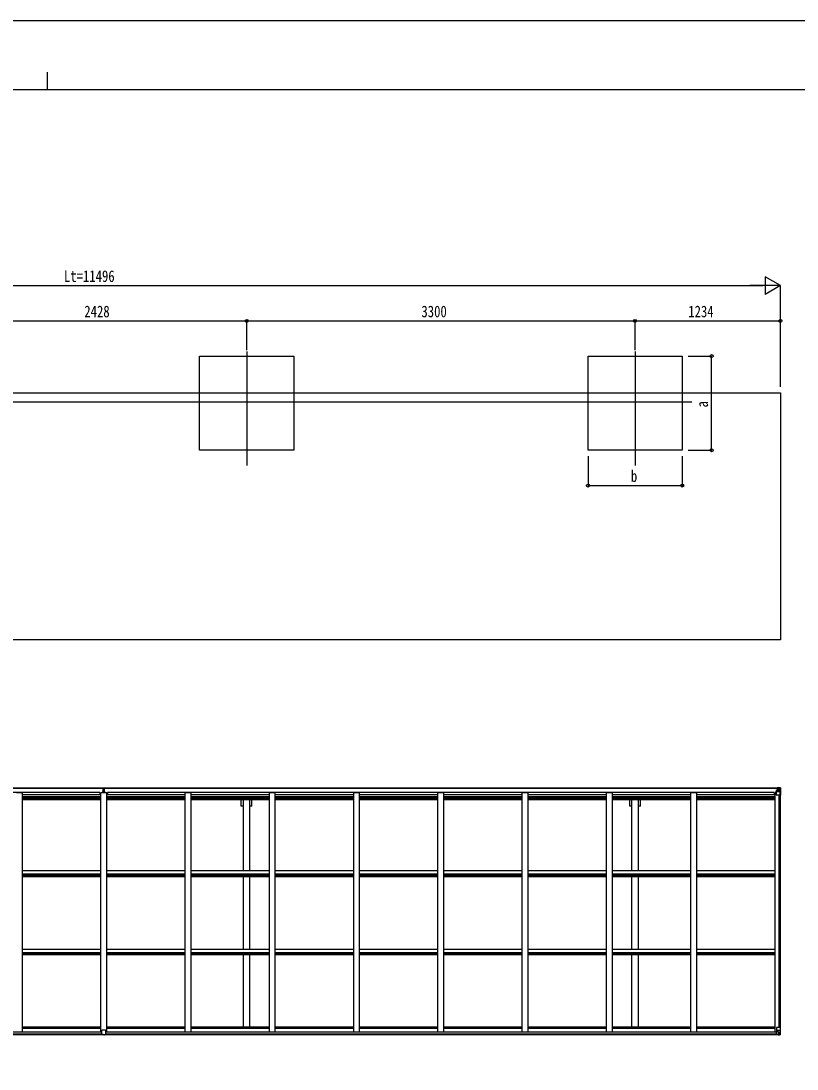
# Model space of a CAD drawing. Units: millimetres, scale not verified. Extents: x -12615 to 12615, y -8910 to 8910.
# Drawn here: x -237 to 6356, y 0 to 8910 of the extents above; entities that cross this region are included whole.
import ezdxf
from ezdxf.enums import TextEntityAlignment as Align

# ---------------------------------------------------------------- set-up
doc = ezdxf.new("R2010")
doc.units = ezdxf.units.MM
doc.header["$LTSCALE"] = 30
for name, color, linetype in [('0-3_YKK_12', 2, 'Continuous'), ('0-4_YKK_13', 4, 'Continuous'), ('0-5_YKK_A1', 4, 'Continuous'), ('0-6_YKK_D', 6, 'Continuous'), ('0-7_YKK_ZWAK', 7, 'Continuous')]:
    doc.layers.add(name, color=color, linetype=linetype)
doc.styles.add('ＭＳ ゴシック', font='')
doc.styles.get('ＭＳ ゴシック').set_extended_font_data('MS Gothic')

msp = doc.modelspace()

# ---------------------------------------------------------------- linework, layer by layer
at = {"layer": '0-3_YKK_12'}
for p, q in [((1680.23, 6100.43), (1680.23, 5130.26)), ((4980.23, 6100.43), (4980.23, 5130.26)), ((-4535.73, 5671.14), (5461.37, 5671.14))]:
    msp.add_line(p, q, dxfattribs=at)
at = {"layer": '0-4_YKK_13'}
for p, q in [((456.98, 2359.03), (463.98, 2359.09)), ((456.98, 2357.65), (463.98, 2357.59)), ((456.98, 2346.92), (456.98, 2357.15)), ((458.98, 2390.09), (463.83, 2390.39)), ((458.98, 2387.09), (458.98, 2390.09)), ((463.98, 2387.4), (458.98, 2387.09)), ((458.98, 2385.59), (458.98, 2387.09)), ((459.98, 2384.59), (463.98, 2384.59)), ((459.98, 2382.76), (459.98, 2384.59)), ((459.98, 2382.76), (463.98, 2382.69)), ((459.98, 2379.16), (459.98, 2382.76)), ((459.98, 2379.16), (463.98, 2379.1)), ((459.98, 2370.93), (459.98, 2379.16)), ((459.98, 2370.93), (463.98, 2370.89)), ((459.98, 2359.06), (459.98, 2370.93)), ((463.83, 2390.39), (465.48, 2390.49)), ((465.48, 2387.49), (463.98, 2387.39)), ((463.98, 2384.59), (463.98, 2387.39)), ((463.98, 2384.59), (463.98, 2373.88)), ((463.98, 2373.88), (466.98, 2373.88)), ((463.98, 2366.81), (463.98, 2373.88)), ((463.98, 2366.81), (466.98, 2366.81)), ((463.98, 2357.16), (463.98, 2366.81)), ((463.98, 2357.16), (466.98, 2357.16)), ((463.98, 2350.09), (463.98, 2357.16)), ((463.98, 2350.09), (466.98, 2350.09)), ((463.98, 2350.09), (463.98, 2346.92)), ((465.48, 2390.49), (465.48, 2387.49)), ((471.98, 2387.09), (465.48, 2387.49)), ((466.98, 2384.59), (470.98, 2384.59)), ((466.98, 2384.59), (466.98, 2373.88)), ((466.98, 2382.69), (470.98, 2382.69)), ((466.98, 2366.81), (466.98, 2373.88)), ((466.98, 2357.16), (466.98, 2366.81)), ((473.98, 2358.53), (466.98, 2358.59)), ((466.98, 2350.09), (466.98, 2357.16)), ((466.98, 2350.09), (466.98, 2346.92)), ((470.98, 2382.69), (470.98, 2384.59)), ((470.98, 2359.06), (470.98, 2370.89)), ((471.98, 2385.59), (471.98, 2387.09)), ((473.98, 2357.65), (473.98, 2358.53)), ((473.98, 2346.92), (473.98, 2357.15)), ((6161.73, 2348.17), (6182.23, 2348.17)), ((6176.23, 2386.79), (6176.23, 2387.8)), ((6177.23, 2386.79), (6176.23, 2386.79)), ((6176.23, 2386.79), (6176.23, 2385.22)), ((6176.23, 2385.11), (6176.23, 2385.22)), ((6177.23, 2387.8), (6177.23, 2386.79)), ((6182.23, 2386.79), (6177.23, 2386.79)), ((6177.73, 2363.96), (6178.73, 2363.97)), ((6177.73, 2348.17), (6177.73, 2363.96)), ((6178.73, 2362.23), (6177.73, 2362.24)), ((6177.73, 2352.09), (6182.23, 2352.09)), ((6182.78, 2364), (6178.73, 2363.97)), ((6182.43, 2390.29), (6180.74, 2389.86)), ((6182.23, 2385.18), (6182.23, 2386.79)), ((6182.23, 2385.18), (6192.23, 2385.09)), ((6182.23, 2330.09), (6182.23, 2363.19)), ((6206.23, 2355.76), (6182.23, 2355.76)), ((6182.43, 2390.29), (6182.73, 2390.29)), ((6182.73, 2390.29), (6182.73, 2389.86)), ((6193.41, 2365.73), (6183.06, 2364.08)), ((6183.06, 2363.45), (6193.41, 2365.1)), ((6183.06, 2364.08), (6183.06, 2363.45)), ((6213.39, 2329.09), (6183.23, 2329.09)), ((6184.23, 2387.05), (6192.23, 2387.05)), ((6184.23, 2387.02), (6192.23, 2387.02)), ((6187.73, 2392.49), (6194.23, 2392.09)), ((6187.73, 2391.6), (6187.73, 2392.49)), ((6194.23, 2391.21), (6187.73, 2391.6)), ((6187.73, 2391.09), (6187.73, 2391.6)), ((6187.73, 2391.09), (6187.73, 2390.68)), ((6187.73, 2390.68), (6192.73, 2390.59)), ((6187.73, 2390.68), (6187.73, 2389.86)), ((6188.73, 2364.99), (6188.73, 2384.96)), ((6192.62, 2384.72), (6188.73, 2384.72)), ((6188.73, 2381.09), (6192.73, 2381.09)), ((6188.73, 2372.89), (6192.73, 2372.89)), ((6192.23, 2387.05), (6192.23, 2385.09)), ((6192.23, 2386.02), (6192.73, 2386.02)), ((6192.24, 2385.09), (6192.23, 2385.09)), ((6192.24, 2384.93), (6192.24, 2385.09)), ((6192.73, 2386.38), (6194.23, 2386.38)), ((6192.73, 2382.85), (6194.23, 2382.85)), ((6192.73, 2369.29), (6194.23, 2369.29)), ((6193.41, 2365.1), (6193.41, 2365.73)), ((6194.23, 2365.99), (6194.23, 2392.09)), ((6194.23, 2391.98), (6206.23, 2391.19)), ((6195.23, 2382.85), (6194.23, 2382.85)), ((6206.23, 2382.85), (6194.23, 2382.85)), ((6206.23, 2369.29), (6194.23, 2369.29)), ((6200.75, 2375.65), (6200.75, 2374.69)), ((6208.56, 2382.79), (6206.23, 2382.85)), ((6206.23, 2369.29), (6208.56, 2369.32)), ((6206.23, 2369.29), (6206.23, 2369.29)), ((6212.84, 2355.97), (6206.23, 2355.76)), ((6206.32, 2391.19), (6214.25, 2390.71)), ((6208.56, 2369.32), (6208.56, 2382.79)), ((6212.84, 2355.97), (6208.7, 2368.06)), ((6209.42, 2386.3), (6212.15, 2389.97)), ((6213.39, 2389.74), (6213.39, 2389.68)), ((6213.39, 2329.09), (6213.39, 2389.68)), ((6215.29, 2390.8), (6215.29, 2390.8)), ((6215.29, 2390.76), (6215.29, 2390.8)), ((6216.23, 2389.8), (6216.23, 2389.76)), ((449.73, 295.75), (449.73, 328.07)), ((449.73, 295.75), (449.73, 295.72)), ((481.73, 329.07), (450.73, 329.07)), ((459.73, 294.98), (450.73, 295.04)), ((472.73, 294.98), (481.73, 295.04)), ((482.73, 295.75), (482.73, 328.07)), ((482.73, 295.75), (482.73, 295.72)), ((6177.42, 316.86), (6177.42, 296.7)), ((6187.42, 317.8), (6178.42, 317.77)), ((6178.42, 295.99), (6187.42, 295.93)), ((6181.92, 353.01), (6181.92, 319.92)), ((6205.92, 327.35), (6181.92, 327.35)), ((6182.75, 319.66), (6193.09, 318)), ((6182.75, 319.02), (6182.75, 319.66)), ((6190.4, 317.8), (6182.75, 319.02)), ((6215.92, 354.01), (6182.92, 354.01)), ((6193.92, 317.8), (6187.42, 317.8)), ((6187.42, 290.62), (6187.42, 296.56)), ((6193.09, 318), (6193.09, 317.8)), ((6193.92, 317.8), (6193.92, 291.01)), ((6193.92, 313.81), (6205.92, 313.81)), ((6205.92, 300.26), (6193.92, 300.26)), ((6193.92, 291.13), (6205.92, 291.91)), ((6201.4, 307.45), (6201.4, 308.41)), ((6212.53, 327.13), (6205.92, 327.35)), ((6205.92, 313.82), (6205.92, 313.81)), ((6205.92, 313.82), (6208.25, 313.78)), ((6208.25, 300.31), (6205.92, 300.25)), ((6206.01, 291.92), (6213.93, 292.39)), ((6208.25, 313.78), (6208.25, 300.31)), ((6212.53, 327.13), (6208.39, 315.05)), ((6209.11, 296.8), (6211.84, 293.14)), ((6213.07, 293.36), (6213.08, 293.43)), ((6213.08, 354.01), (6213.08, 293.43)), ((6214.98, 292.35), (6214.98, 292.3)), ((6215.92, 293.3), (6215.92, 354.01))]:
    msp.add_line(p, q, dxfattribs=at)
for points in [[(463.98, 2358.59), (456.98, 2358.53), (456.98, 2359.03)], [(463.98, 2357.09), (456.98, 2357.15), (456.98, 2357.65), (456.98, 2358.53)], [(465.48, 2390.49), (471.98, 2390.09), (471.98, 2387.09)], [(466.98, 2379.1), (470.98, 2379.1), (470.98, 2382.69)], [(466.98, 2370.89), (470.98, 2370.89), (470.98, 2379.1)], [(466.98, 2359.09), (473.98, 2359.03), (473.98, 2358.53)], [(466.98, 2357.59), (473.98, 2357.65), (473.98, 2357.15), (466.98, 2357.09)], [(6182.23, 2385.18), (6182.23, 2385.17), (6176.23, 2385.22)], [(6177.23, 2385.06), (6192.23, 2384.93), (6192.24, 2384.93)], [(6178.73, 2363.97), (6178.73, 2362.23), (6182.23, 2362.22)], [(6192.23, 2386.02), (6184.23, 2386.02), (6184.23, 2387.8)], [(6187.73, 2391.09), (6192.73, 2391.09), (6192.73, 2365.63)], [(6215.29, 2390.8), (6206.23, 2391.36), (6194.23, 2392.09)], [(6199.79, 2377.57), (6198.83, 2377.57), (6198.83, 2376.61), (6199.79, 2376.61)], [(6201.71, 2378.53), (6201.71, 2379.49), (6200.75, 2379.49), (6200.75, 2378.53)], [(6200.75, 2374.69), (6201.71, 2374.69), (6201.71, 2375.65)], [(6202.67, 2376.61), (6203.63, 2376.61), (6203.63, 2377.57), (6202.67, 2377.57)], [(6216.23, 2389.76), (6216.23, 2329.09), (6213.39, 2329.09)], [(466.23, 289.56), (459.73, 289.95), (459.73, 294.98)], [(466.23, 289.56), (472.73, 289.95), (472.73, 294.98)], [(6177.42, 296.7), (6177.43, 296.6), (6187.42, 296.56)], [(6214.98, 292.3), (6205.92, 291.75), (6187.42, 290.62)], [(6199.48, 306.49), (6198.52, 306.49), (6198.52, 305.53), (6199.48, 305.53)], [(6201.4, 308.41), (6200.44, 308.41), (6200.44, 307.45)], [(6200.44, 304.57), (6200.44, 303.61), (6201.4, 303.61), (6201.4, 304.57)], [(6202.36, 305.53), (6203.32, 305.53), (6203.32, 306.49), (6202.36, 306.49)]]:
    msp.add_lwpolyline(points, dxfattribs=at)
for centre in [(6201.23, 2377.09), (6200.92, 306.01)]:
    msp.add_circle(centre, 5.3, dxfattribs=at)
for centre, radius, start, end in [((459.98, 2385.59), 1, 180, 270), ((470.98, 2385.59), 1, 270, 0), ((6177.09, 2392.75), 7.69, 263.56574, 271.03001), ((6183.17, 2363.15), 0.937, 96.73234, 177.67791), ((6183.17, 2362.52), 0.937, 96.73234, 177.67791), ((6183.23, 2330.09), 1, 180, 270), ((6192.23, 2387.55), 0.5, 270.00309, 0.00198), ((6192.23, 2387.52), 0.5, 269.99891, 359.99891), ((6192.23, 2384.59), 0.5, 359.95536, 89.47105), ((6192.22, 2384.42), 0.513, 358.95293, 88.11972), ((6193.3, 2366.67), 0.937, 276.73234, 357.67791), ((6193.3, 2366.03), 0.937, 276.73234, 357.67791), ((6199.79, 2378.53), 0.96, 270, 0), ((6199.79, 2375.65), 0.96, 0, 90), ((6202.67, 2378.53), 0.96, 180, 270), ((6202.67, 2375.65), 0.96, 90, 180), ((6212.11, 2389.8), 1.28, 357.54105, 48.82169), ((6214.08, 2403.41), 12.7, 264.89689, 270.75534), ((6215.23, 2389.8), 0.999, 0.04917, 86.5576), ((6215.23, 2389.8), 1, 359.99921, 86.49983), ((6215.23, 2389.76), 0.999, 0.04917, 86.5576), ((450.73, 328.07), 1, 90, 180), ((481.73, 328.07), 1, 0, 90), ((6182.92, 353.01), 1, 90, 180), ((6182.86, 320.59), 0.937, 182.32209, 263.26766), ((6182.86, 319.95), 0.937, 182.32209, 263.26766), ((6192.98, 317.07), 0.937, 50.93398, 83.26766), ((6199.48, 307.45), 0.96, 270, 0), ((6199.48, 304.57), 0.96, 0, 90), ((6202.36, 307.45), 0.96, 180, 270), ((6202.36, 304.57), 0.96, 90, 180), ((6211.79, 293.31), 1.28, 311.17831, 2.45895), ((6213.77, 279.7), 12.7, 89.24466, 95.10311), ((6214.92, 293.34), 0.999, 273.4424, 359.95083), ((6214.92, 293.31), 0.999, 273.4424, 359.95083), ((6214.92, 293.3), 1, 273.50017, 0.00079)]:
    msp.add_arc(centre, radius, start, end, dxfattribs=at)
for centre, major_axis, ratio, start_param, end_param in [((464.01, 2387.4), (0.18, -2.99), 0.008711, 3.1415927, 4.7113235), ((292.11, 2376.88), (171.87, 10.52), 0.017422, 6.2821194, 6.2831848), ((6287.98, 2382.85), (-81.75, 0), 0.061163, 6.2824128, 6.2831853), ((6211.44, 2382.71), (-0.03, 5), 0.573921, 0.7672717, 1.551125), ((6209.97, 2369.34), (0, 3), 0.468246, 1.5772882, 2.0127935), ((6213.1, 2387.78), (0.02, 3), 0.466854, 0.125683, 0.7596956), ((6212.12, 2358.32), (-0.85, 2.32), 0.403757, 3.0087805, 3.9744392), ((6213.29, 2390.88), (-2, 0.12), 0.060933, 2.0712557, 3.1453404), ((6014.29, 2403.11), (-201, 12.36), 0.060933, 3.1453404, 3.145839), ((450.73, 295.75), (1, -0.012), 0.707053, 3.2044821, 4.7211143), ((481.73, 295.75), (-1, -0.012), 0.707053, 1.562071, 3.0787032), ((6178.42, 316.86), (-1, -0.021), 0.906239, 4.6936843, 6.2644806), ((6178.42, 296.7), (-1, 0.012), 0.707053, 0.1587743, 1.5795216), ((6287.67, 300.26), (-81.75, 0), 0.061163, 0, 0.0007725), ((6211.12, 300.39), (-0.03, -5), 0.573921, 4.7320603, 5.5159136), ((6209.66, 313.76), (0, -3), 0.468246, 4.2703918, 4.7058971), ((6212.79, 295.32), (0.02, -3), 0.466854, 5.5234897, 6.1575023), ((6211.81, 324.78), (-0.85, -2.32), 0.403757, 2.3087461, 3.2744049), ((6212.98, 292.22), (-2, -0.12), 0.060933, 3.1378449, 4.2119296), ((6013.98, 279.99), (-201, -12.36), 0.060933, 3.1373463, 3.1378449)]:
    msp.add_ellipse(centre, major_axis=major_axis, ratio=ratio, start_param=start_param, end_param=end_param, dxfattribs=at)
at = {"layer": '0-5_YKK_A1'}
for p, q in [((-5281.77, 5748.94), (6214.23, 5748.94)), ((6214.23, 5748.94), (6214.23, 3649.94)), ((6214.23, 3649.94), (-5281.77, 3649.94)), ((-5260.27, 2389.86), (458.98, 2389.86)), ((-5260.25, 2387.8), (458.98, 2387.8)), ((433.73, 2349.59), (-5229.27, 2349.59)), ((-224.77, 2346.92), (-274.77, 2346.92)), ((-224.77, 317.66), (-224.77, 2346.92)), ((-224.77, 2334.52), (441.23, 2334.52)), ((-224.77, 2318.08), (441.23, 2318.08)), ((433.73, 2349.59), (433.73, 2334.52)), ((441.23, 317.66), (441.23, 2346.92)), ((491.23, 2346.92), (441.23, 2346.92)), ((471.98, 2389.86), (6192.73, 2389.86)), ((471.98, 2387.8), (6192.73, 2387.8)), ((491.23, 317.66), (491.23, 2346.92)), ((491.24, 2334.52), (1157.23, 2334.52)), ((491.24, 2318.08), (1157.23, 2318.08)), ((6161.73, 2349.59), (498.73, 2349.59)), ((498.73, 2349.59), (498.73, 2334.52)), ((1157.23, 317.66), (1157.23, 2346.92)), ((1207.23, 2346.92), (1157.23, 2346.92)), ((1207.23, 317.66), (1207.23, 2346.92)), ((1207.23, 2334.52), (1873.23, 2334.52)), ((1207.23, 2318.08), (1873.23, 2318.08)), ((1873.23, 317.66), (1873.23, 2346.92)), ((1923.23, 2346.92), (1873.23, 2346.92)), ((1923.23, 317.66), (1923.23, 2346.92)), ((1923.24, 2334.52), (2589.23, 2334.52)), ((1923.24, 2318.08), (2589.23, 2318.08)), ((2589.23, 317.66), (2589.23, 2346.92)), ((2639.23, 2346.92), (2589.23, 2346.92)), ((2639.23, 317.66), (2639.23, 2346.92)), ((2639.24, 2334.52), (3305.23, 2334.52)), ((2639.24, 2318.08), (3305.23, 2318.08)), ((3305.23, 317.66), (3305.23, 2346.92)), ((3355.23, 2346.92), (3305.23, 2346.92)), ((3355.23, 317.66), (3355.23, 2346.92)), ((3355.23, 2334.52), (4021.23, 2334.52)), ((3355.23, 2318.08), (4021.23, 2318.08)), ((4021.23, 317.66), (4021.23, 2346.92)), ((4071.23, 2346.92), (4021.23, 2346.92)), ((4071.23, 317.66), (4071.23, 2346.92)), ((4071.23, 2334.52), (4737.23, 2334.52)), ((4071.23, 2318.08), (4737.23, 2318.08)), ((4737.23, 317.66), (4737.23, 2346.92)), ((4787.23, 2346.92), (4737.23, 2346.92)), ((4787.23, 317.66), (4787.23, 2346.92)), ((4787.23, 2334.52), (5453.23, 2334.52)), ((4787.23, 2318.08), (5453.23, 2318.08)), ((5453.23, 317.66), (5453.23, 2346.92)), ((5503.23, 2346.92), (5453.23, 2346.92)), ((5503.23, 317.66), (5503.23, 2346.92)), ((5503.23, 2334.52), (6169.23, 2334.52)), ((5503.23, 2318.08), (6169.23, 2318.08)), ((6161.73, 2349.59), (6161.73, 2334.52)), ((6169.23, 317.66), (6169.23, 2347.57)), ((6182.23, 2347.57), (6169.23, 2347.57)), ((6204.53, 354.01), (6204.53, 2329.09)), ((6205.23, 354.01), (6205.23, 2329.09)), ((6214.23, 354.01), (6214.23, 2329.09)), ((-224.77, 2314.3), (441.23, 2314.3)), ((-224.77, 2302.95), (441.23, 2302.95)), ((-224.77, 2290.13), (441.23, 2290.13)), ((491.24, 2314.3), (1157.23, 2314.3)), ((491.24, 2302.95), (1157.23, 2302.95)), ((491.24, 2290.13), (1157.23, 2290.13)), ((1207.23, 2314.3), (1873.23, 2314.3)), ((1207.23, 2302.95), (1873.23, 2302.95)), ((1207.23, 2290.13), (1873.23, 2290.13)), ((1634.25, 2233.86), (1634.25, 2290.13)), ((1651.95, 2233.86), (1634.25, 2233.86)), ((1651.95, 1687.57), (1651.95, 2290.13)), ((1706.95, 1687.57), (1706.95, 2290.13)), ((1724.65, 2233.86), (1706.95, 2233.86)), ((1724.65, 2233.86), (1724.65, 2290.13)), ((1923.24, 2314.3), (2589.23, 2314.3)), ((1923.24, 2302.95), (2589.23, 2302.95)), ((1923.24, 2290.13), (2589.23, 2290.13)), ((2639.24, 2314.3), (3305.23, 2314.3)), ((2639.24, 2302.95), (3305.23, 2302.95)), ((2639.24, 2290.13), (3305.23, 2290.13)), ((3355.23, 2314.3), (4021.23, 2314.3)), ((3355.23, 2302.95), (4021.23, 2302.95)), ((3355.23, 2290.13), (4021.23, 2290.13)), ((4071.23, 2314.3), (4737.23, 2314.3)), ((4071.23, 2302.95), (4737.23, 2302.95)), ((4071.23, 2290.13), (4737.23, 2290.13)), ((4787.23, 2314.3), (5453.23, 2314.3)), ((4787.23, 2302.95), (5453.23, 2302.95)), ((4787.23, 2290.13), (5453.23, 2290.13)), ((4935.03, 2233.86), (4935.03, 2290.13)), ((4952.73, 2233.86), (4935.03, 2233.86)), ((4952.73, 1687.57), (4952.73, 2290.13)), ((5007.73, 1687.57), (5007.73, 2290.13)), ((5025.43, 2233.86), (5007.73, 2233.86)), ((5025.43, 2233.86), (5025.43, 2290.13)), ((5503.23, 2314.3), (6169.23, 2314.3)), ((5503.23, 2302.95), (6169.23, 2302.95)), ((5503.23, 2290.13), (6169.23, 2290.13)), ((-224.77, 1687.57), (441.23, 1687.57)), ((-224.77, 1658.53), (441.23, 1658.53)), ((-224.77, 1648.8), (441.23, 1648.8)), ((-224.77, 1635.94), (441.23, 1635.94)), ((491.23, 1687.57), (1157.23, 1687.57)), ((491.23, 1658.53), (1157.23, 1658.53)), ((491.23, 1648.8), (1157.23, 1648.8)), ((491.23, 1635.94), (1157.23, 1635.94)), ((1207.23, 1687.57), (1873.23, 1687.57)), ((1207.23, 1658.53), (1873.23, 1658.53)), ((1207.23, 1648.8), (1873.23, 1648.8)), ((1207.23, 1635.94), (1873.23, 1635.94)), ((1651.95, 1020.11), (1651.95, 1635.94)), ((1706.95, 1020.11), (1706.95, 1635.94)), ((1923.23, 1687.57), (2589.23, 1687.57)), ((1923.23, 1658.53), (2589.23, 1658.53)), ((1923.23, 1648.8), (2589.23, 1648.8)), ((1923.23, 1635.94), (2589.23, 1635.94)), ((2639.23, 1687.57), (3305.23, 1687.57)), ((2639.23, 1658.53), (3305.23, 1658.53)), ((2639.23, 1648.8), (3305.23, 1648.8)), ((2639.23, 1635.94), (3305.23, 1635.94)), ((3355.23, 1687.57), (4021.23, 1687.57)), ((3355.23, 1658.53), (4021.23, 1658.53)), ((3355.23, 1648.8), (4021.23, 1648.8)), ((3355.23, 1635.94), (4021.23, 1635.94)), ((4071.23, 1687.57), (4737.23, 1687.57)), ((4071.23, 1658.53), (4737.23, 1658.53)), ((4071.23, 1648.8), (4737.23, 1648.8)), ((4071.23, 1635.94), (4737.23, 1635.94)), ((4787.23, 1687.57), (5453.23, 1687.57)), ((4787.23, 1658.53), (5453.23, 1658.53)), ((4787.23, 1648.8), (5453.23, 1648.8)), ((4787.23, 1635.94), (5453.23, 1635.94)), ((4952.73, 1020.11), (4952.73, 1635.94)), ((5007.73, 1020.11), (5007.73, 1635.94)), ((5503.23, 1687.57), (6169.23, 1687.57)), ((5503.23, 1658.53), (6169.23, 1658.53)), ((5503.23, 1648.8), (6169.23, 1648.8)), ((5503.23, 1635.94), (6169.23, 1635.94)), ((-224.77, 1020.11), (441.23, 1020.11)), ((-224.77, 990.36), (441.23, 990.36)), ((-224.77, 985.94), (441.23, 985.94)), ((491.23, 1020.11), (1157.23, 1020.11)), ((491.23, 990.36), (1157.23, 990.36)), ((491.23, 985.94), (1157.23, 985.94)), ((1207.23, 1020.11), (1873.23, 1020.11)), ((1207.23, 990.36), (1873.23, 990.36)), ((1207.23, 985.94), (1873.23, 985.94)), ((1923.23, 1020.11), (2589.23, 1020.11)), ((1923.23, 990.36), (2589.23, 990.36)), ((1923.23, 985.94), (2589.23, 985.94)), ((2639.23, 1020.11), (3305.23, 1020.11)), ((2639.23, 990.36), (3305.23, 990.36)), ((2639.23, 985.94), (3305.23, 985.94)), ((3355.23, 1020.11), (4021.23, 1020.11)), ((3355.23, 990.36), (4021.23, 990.36)), ((3355.23, 985.94), (4021.23, 985.94)), ((4071.23, 1020.11), (4737.23, 1020.11)), ((4071.23, 990.36), (4737.23, 990.36)), ((4071.23, 985.94), (4737.23, 985.94)), ((4787.23, 1020.11), (5453.23, 1020.11)), ((4787.23, 990.36), (5453.23, 990.36)), ((4787.23, 985.94), (5453.23, 985.94)), ((5503.23, 1020.11), (6169.23, 1020.11)), ((5503.23, 990.36), (6169.23, 990.36)), ((5503.23, 985.94), (6169.23, 985.94)), ((-224.77, 972.92), (441.23, 972.92)), ((491.23, 972.92), (1157.23, 972.92)), ((1207.23, 972.92), (1873.23, 972.92)), ((1651.95, 354.9), (1651.95, 972.92)), ((1706.95, 354.9), (1706.95, 972.92)), ((1923.23, 972.92), (2589.23, 972.92)), ((2639.23, 972.92), (3305.23, 972.92)), ((3355.23, 972.92), (4021.23, 972.92)), ((4071.23, 972.92), (4737.23, 972.92)), ((4787.23, 972.92), (5453.23, 972.92)), ((4952.73, 354.9), (4952.73, 972.92)), ((5007.73, 354.9), (5007.73, 972.92)), ((5503.23, 972.92), (6169.23, 972.92)), ((-5254.95, 293.16), (459.42, 293.16)), ((-5254.95, 292.22), (459.42, 292.22)), ((-5245.49, 317.66), (449.96, 317.66)), ((-5244.95, 315.31), (449.42, 315.31)), ((-5244.95, 299.65), (449.42, 299.65)), ((441.23, 354.9), (-224.77, 354.9)), ((440.96, 345.77), (-224.77, 345.77)), ((473.05, 293.16), (6187.42, 293.16)), ((473.05, 292.22), (6187.42, 292.22)), ((482.51, 317.66), (6177.96, 317.66)), ((483.05, 315.31), (6177.42, 315.31)), ((483.05, 299.65), (6177.42, 299.65)), ((1157.23, 354.9), (491.23, 354.9)), ((1157.23, 345.77), (491.23, 345.77)), ((1873.23, 354.9), (1207.23, 354.9)), ((1873.23, 345.77), (1207.23, 345.77)), ((2589.23, 354.9), (1923.23, 354.9)), ((2589.23, 345.77), (1923.23, 345.77)), ((3305.23, 354.9), (2639.23, 354.9)), ((3305.23, 345.77), (2639.23, 345.77)), ((4021.23, 354.9), (3355.23, 354.9)), ((4021.23, 345.77), (3355.23, 345.77)), ((4737.23, 354.9), (4071.23, 354.9)), ((4737.23, 345.77), (4071.23, 345.77)), ((5453.23, 354.9), (4787.23, 354.9)), ((5453.23, 345.77), (4787.23, 345.77)), ((6169.23, 354.9), (5503.23, 354.9)), ((6168.96, 345.77), (5503.23, 345.77))]:
    msp.add_line(p, q, dxfattribs=at)
for points in [[(2080.23, 5260.34), (1280.23, 5260.34), (1280.23, 6060.34), (2080.23, 6060.34)], [(5380.23, 5260.34), (4580.23, 5260.34), (4580.23, 6060.34), (5380.23, 6060.34)]]:
    msp.add_lwpolyline(points, close=True, dxfattribs=at)
at = {"layer": '0-6_YKK_D'}
for p, q in [((6214.23, 6660.34), (6084.33, 6735.34)), ((6084.33, 6735.34), (6084.33, 6585.34)), ((-5131.77, 6660.34), (6064.23, 6660.34)), ((6214.23, 6660.34), (5954.42, 6660.34)), ((6214.23, 6660.34), (6084.33, 6585.34)), ((6214.23, 5798.94), (6214.23, 6661.34)), ((-747.77, 6360.34), (1680.23, 6360.34)), ((1680.23, 6111.23), (1680.23, 6361.34)), ((1680.23, 6111.23), (1680.23, 6361.34)), ((1680.23, 6360.34), (4980.23, 6360.34)), ((4980.23, 6111.23), (4980.23, 6361.34)), ((4980.23, 6111.23), (4980.23, 6361.34)), ((4980.23, 6360.34), (6214.23, 6360.34)), ((6214.23, 5798.94), (6214.23, 6361.34)), ((5430.23, 6060.34), (5631.23, 6060.34)), ((5630.23, 5260.34), (5630.23, 6060.34)), ((5430.23, 5260.34), (5631.23, 5260.34)), ((4580.23, 5210.34), (4580.23, 4959.34)), ((5380.23, 5211.33), (5380.23, 4959.34)), ((4580.23, 4960.34), (5380.23, 4960.34))]:
    msp.add_line(p, q, dxfattribs=at)
for centre in [(1680.23, 6360.34), (1680.23, 6360.34), (4980.23, 6360.34), (4980.23, 6360.34), (6214.23, 6360.34), (5630.23, 6060.34), (5630.23, 5260.34), (4580.23, 4960.34), (5380.23, 4960.34)]:
    msp.add_circle(centre, 12.75, dxfattribs=at)
at = {"layer": '0-7_YKK_ZWAK'}
for p, q in [((-14.94, 8475), (-14.94, 8325)), ((11685.06, 8325), (-11714.94, 8325))]:
    msp.add_line(p, q, dxfattribs=at)
msp.add_lwpolyline([(-12615, -8910), (12615, -8910), (12615, 8910), (-12615, 8910)], close=True, dxfattribs=at)

# ---------------------------------------------------------------- texts
at = {"layer": '0-6_YKK_D', "style": 'ＭＳ ゴシック', "width": 0.8}
for s, p in [('Lt=11496', (127.83, 6661.34)), ('2428', (300.63, 6361.34)), ('3300', (3164.63, 6361.34)), ('1234', (5431.63, 6361.34)), ('b', (4944.23, 4961.34))]:
    msp.add_text(s, height=98.97, dxfattribs=at).set_placement(p, align=Align.BOTTOM_LEFT)
msp.add_text('a', height=98.97, rotation=90, dxfattribs=at).set_placement((5629.23, 5624.34), align=Align.BOTTOM_LEFT)

doc.saveas('drawing.dxf')
